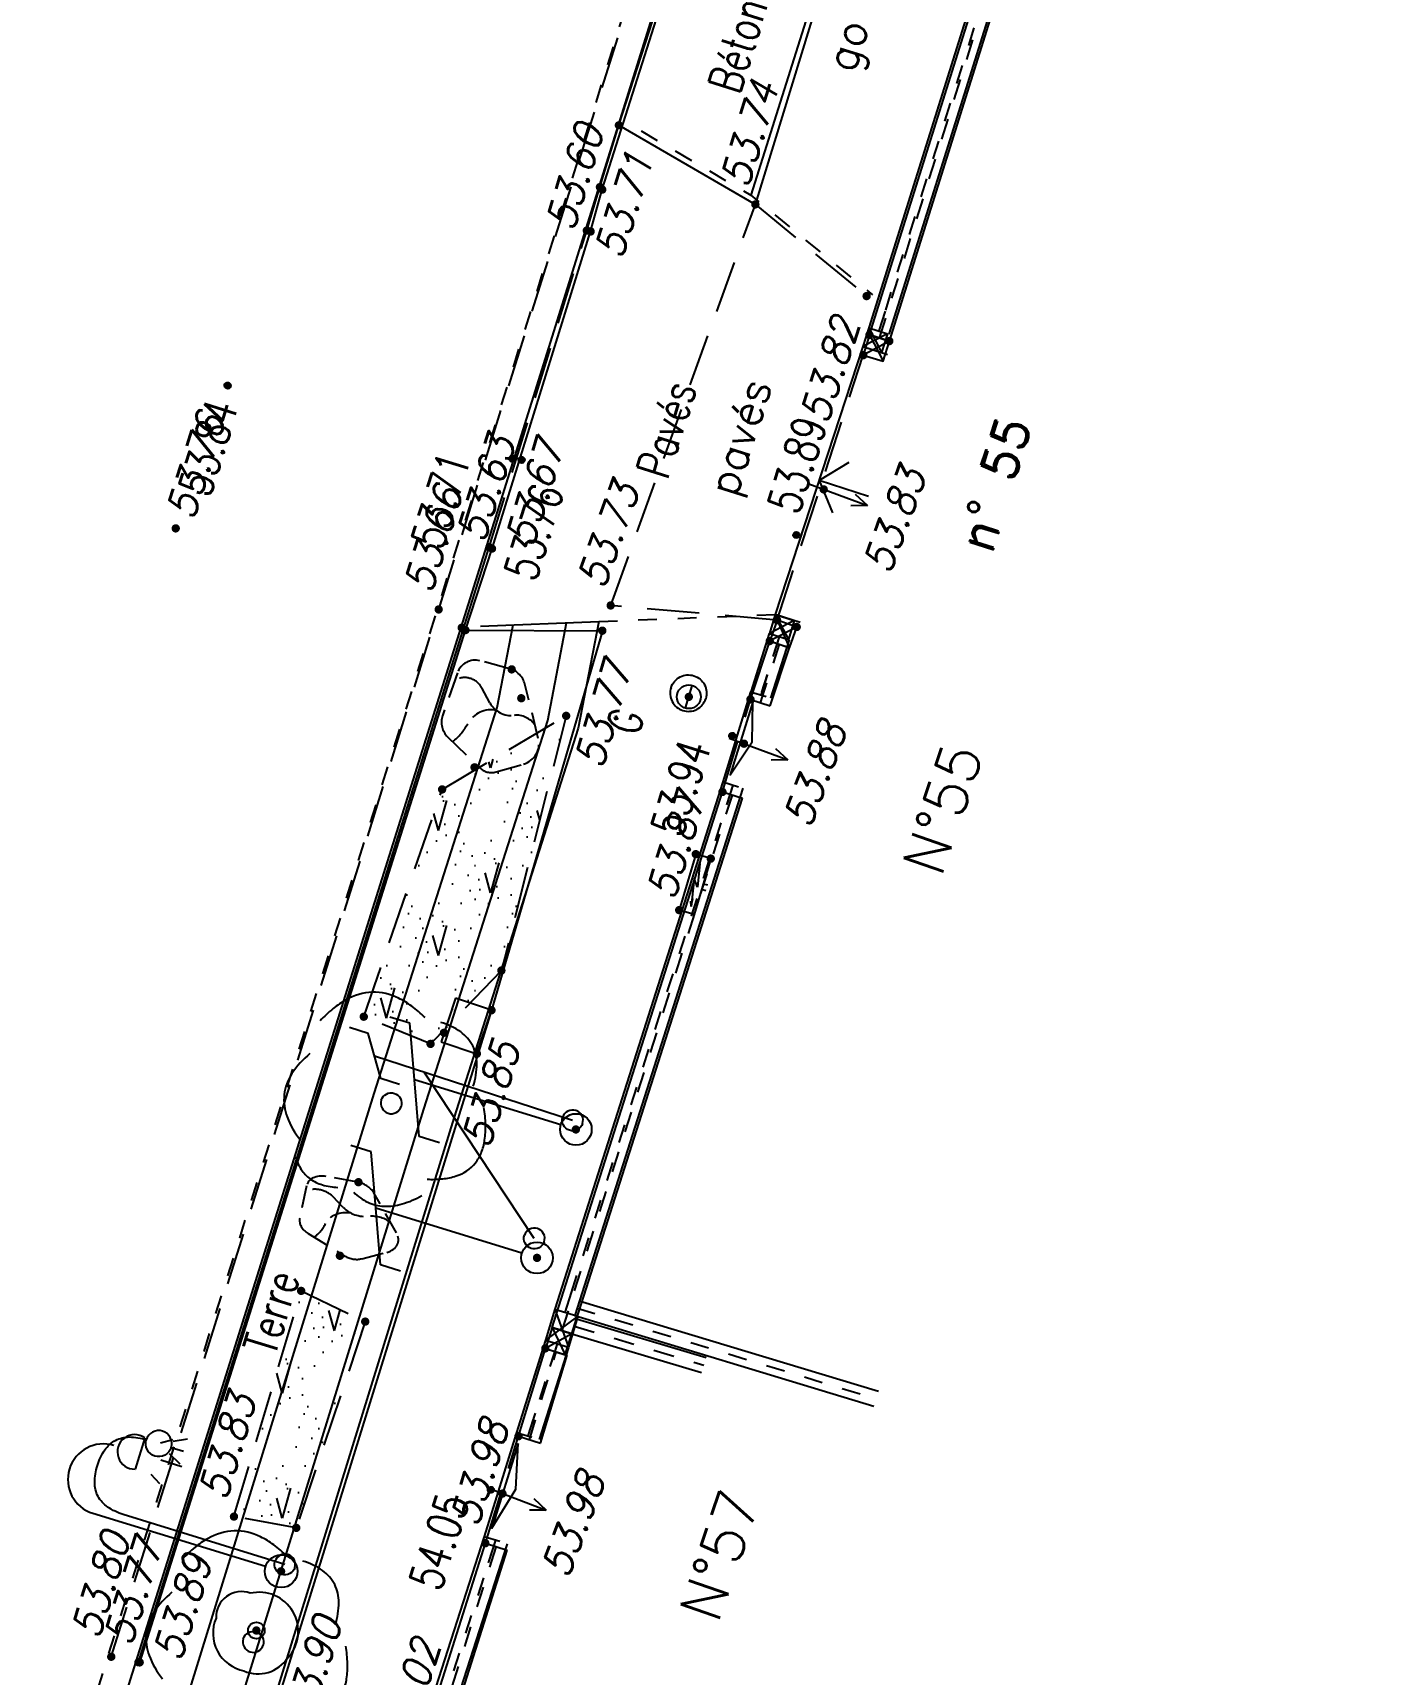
# Model space of a CAD drawing. Extents: x 661843 to 662062, y 6866352 to 6866909.
# Drawn here: x 661995.61 to 662008.56, y 6866789.71 to 6866805.46 of the extents above; entities that cross this region are included whole.
import ezdxf
from ezdxf.enums import TextEntityAlignment as Align

# ---------------------------------------------------------------- set-up
doc = ezdxf.new("R2010")
doc.units = 0
for name, pattern in [('CACHE', [0.375, 0.25, -0.125]), ('CONTINU', [0]), ('DISCONTINU', [0.75, 0.5, -0.25]), ('GRILLE', [0.4, 0.2, -0.2]), ('JSI_TCO', [1, 0.5, 0.5]), ('JSI_TIC', [0.2, 0.08, 0.01, -0.1, 0.01])]:
    doc.linetypes.add(name, pattern=pattern)
doc.layers.get('0').update_dxf_attribs({"linetype": 'CONTINUOUS'})
for name, color, linetype in [('ALTI', 140, 'CONTINUOUS'), ('BORDURE', 7, 'CONTINU'), ('GEO_ALTI-PIC', 7, 'CONTINUOUS'), ('GEO_ALTI-PIC_SANSZ', 30, 'CONTINUOUS'), ('GEO_ALTI-PIC_SEUILS', 1, 'CONTINUOUS'), ('GEO_ALTICOT', 7, 'CONTINUOUS'), ('GEO_ARBRES', 3, 'CONTINUOUS'), ('GEO_BATI_NUMERO', 7, 'CONTINUOUS'), ('GEO_BATI_S', 44, 'CONTINUOUS'), ('GEO_BORDURE', 7, 'CONTINUOUS'), ('GEO_CHANGE_REVET', 252, 'DISCONTINU'), ('GEO_CHANGE_REVET_TEXTE', 252, 'CONTINUOUS'), ('GEO_DIVERS', 7, 'CONTINUOUS'), ('GEO_ECL_S', 30, 'CONTINUOUS'), ('GEO_EDF_S', 1, 'CONTINUOUS'), ('GEO_ENTREE', 7, 'DISCONTINU'), ('GEO_GDF_S', 30, 'CONTINUOUS'), ('GEO_HAIE_BORD', 3, 'DISCONTINU'), ('GEO_HAIE_S', 3, 'CONTINUOUS'), ('GEO_MUR', 1, 'CONTINUOUS'), ('GEO_MUR_S', 7, 'CONTINUOUS'), ('GEO_ROCHER', 252, 'CACHE'), ('GEO_TEL_S', 6, 'CONTINUOUS'), ('GEO_TROTTOIR_BAS', 7, 'CONTINUOUS'), ('GEO_TROTTOIR_BATEAU', 7, 'DISCONTINU'), ('GEO_TROTTOIR_HAUT', 252, 'CONTINUOUS'), ('LIMITE', 7, 'CONTINUOUS'), ('OBJEP', 220, 'CONTINUOUS'), ('OBJGAZ', 30, 'CONTINUOUS'), ('OBJTELECOM', 3, 'CONTINUOUS'), ('TEXTE', 7, 'CONTINUOUS'), ('VEGETATION', 3, 'CONTINUOUS'), ('VOIRIE', 7, 'CONTINUOUS')]:
    doc.layers.add(name, color=color, linetype=linetype)
doc.styles.add('5-2', font='romand.shx', dxfattribs={"height": 0.35})
doc.styles.add('ROMANS', font='romans.shx', dxfattribs={"width": 0.95, "oblique": 13.5, "height": 5})
doc.styles.get("Standard").update_dxf_attribs({"font": 'romans.shx'})
doc.linetypes.add('JSI_HAIED', pattern='A,0.48,0.06,-0.1,[138,jsi_form.shx,S=0.05,R=0,X=-0.1,Y=0],0.06', length=0.7)
doc.linetypes.add('JSI_HAIEG', pattern='A,0.48,0.06,-0.1,[137,jsi_form.shx,S=0.05,R=0,X=-0.1,Y=0],0.06', length=0.7)
doc.linetypes.add('JSI_MUD', pattern='A,0.0001,[130,jsi_form.shx,S=0.5,R=0,X=0.875,Y=0],-0.75', length=0.7501)
doc.linetypes.add('JSI_MUG', pattern='A,0.0001,[130,jsi_form.shx,S=0.5,R=0,X=-0.125,Y=0],-0.75', length=0.7501)
pattern_1 = [(74.475889, (0, 0), (-0.5000000001, 1.80000000067), [0.3, -1.56815417]), (74.475889, (0.5, 0.6), (-0.5000000001, 1.80000000067), [0.3, -1.56815417]), (74.475889, (1, 1.2), (-0.5000000001, 1.80000000067), [0.3, -1.56815417]), (105.524111, (0, 0), (-1.00000000041, 5e-11), [0.2, -1.66815417]), (105.524111, (0.5, 0.6), (-1.00000000041, 5e-11), [0.2, -1.66815417]), (105.524111, (1, 1.2), (-1.00000000041, 5e-11), [0.2, -1.66815417]), (0, (0.0604, 0.0645), (0.5, 0.6), [0, -1]), (0, (0.19574, 0.1429), (0.5, 0.6), [0, -1]), (0, (0.1562, 0.2507), (0.5, 0.6), [0, -1]), (0, (0.3103, 0.2654), (0.5, 0.6), [0, -1]), (0, (0.21864, 0.5055), (0.5, 0.6), [0, -1]), (0, (0.0491, 0.28726), (0.5, 0.6), [0, -1]), (0, (0.0375, 0.3291), (0.5, 0.6), [0, -1]), (0, (0.0042, 0.5055), (0.5, 0.6), [0, -1]), (0, (-0.1041, 0.0351), (0.5, 0.6), [0, -1]), (0, (-0.1145, 0.1331), (0.5, 0.6), [0, -1]), (0, (-0.1957, 0.0253), (0.5, 0.6), [0, -1]), (0, (-0.21654, 0.1723), (0.5, 0.6), [0, -1]), (0, (-0.1499, 0.2654), (0.5, 0.6), [0, -1]), (0, (-0.177, 0.3585), (0.5, 0.6), [0, -1]), (0, (-0.2561, 0.4761), (0.5, 0.6), [0, -1]), (0, (-0.0541, 0.3878), (0.5, 0.6), [0, -1]), (0, (-0.3373, 0.2752), (0.5, 0.6), [0, -1]), (0, (-0.36646, 0.089), (0.5, 0.6), [0, -1]), (0, (-0.1498, -0.05796), (0.5, 0.6), [0, -1]), (0, (-0.0208, -0.09716), (0.5, 0.6), [0, -1]), (0, (-0.10826, -0.20494), (0.5, 0.6), [0, -1]), (0, (0.2103, -0.19514), (0.5, 0.6), [0, -1]), (0, (0.0729, -0.04326), (0.5, 0.6), [0, -1]), (0, (0.19574, -0.01386), (0.5, 0.6), [0, -1])]

# ---------------------------------------------------------------- blocks, each defined once
blk = doc.blocks.new('PTTOPO')
at = {"color": 0, "const_width": 0.04}
blk.add_lwpolyline([(0, 0.02, 1), (0, -0.02, 1)], format="xyb", close=True, dxfattribs=at)
at = {"color": 0}
blk.add_point((0, 0), dxfattribs=at)
at = {"layer": 'GEO_ALTICOT', "style": 'ROMANS', "oblique": 13.5, "width": 0.95}
blk.add_attdef('ALT', text='', height=0.28, dxfattribs=at).set_placement((0.1, -0.1), align=Align.TOP_LEFT)
blk = doc.blocks.new('P361')
for p, q in [((0, 0.999), (0.999, 0)), ((0, 0), (0.999, 0.999))]:
    blk.add_line(p, q)
at = {"flags": 128}
blk.add_lwpolyline([(0.999, 0), (0.999, 0.999), (0, 0.999), (0, 0)], close=True, dxfattribs=at)
blk = doc.blocks.new('P014', base_point=(17.75, 43.5))
for p, q in [((17.709, 43.699), (17.75, 43.799)), ((17.75, 43.399), (17.75, 43.799)), ((17.75, 43.799), (17.789, 43.699))]:
    blk.add_line(p, q)
blk = doc.blocks.new('P800')
blk.add_line((-0.148, 0), (0.148, 0))
blk.add_circle((0.002, 0), 0.152)
blk = doc.blocks.new('P210')
at = {"layer": 'GEO_ROCHER', "linetype": 'CACHE'}
for p, q in [((0.525, 0.474), (0.088, 0.169)), ((0.968, 0.21), (0.804, 0.429)), ((0.818, -0.346), (0.987, 0.048)), ((0.001, -0.021), (0.031, -0.315)), ((0.371, -0.082), (0.266, -0.205)), ((0.215, -0.475), (0.649, -0.462))]:
    blk.add_line(p, q, dxfattribs=at)
for centre, radius, start, end in [((0.642, 0.308), 0.203, 36.7123, 124.9313), ((0.594, 0.275), 0.215, 144.1733, 206.9533), ((0.206, 0), 0.206, 124.9313, 185.91), ((0.193, 0.071), 0.235, 319.4796, 26.9533), ((0.837, 0.112), 0.163, 336.8774, 36.7123), ((0.667, 0.041), 0.252, 188.1633, 262.2943), ((0.41, -0.328), 0.189, 139.4796, 230.284), ((0.559, -0.761), 0.557, 59.0334, 82.2943), ((0.209, -0.296), 0.179, 185.91, 271.7277), ((0.643, -0.271), 0.191, 271.7277, 336.8774)]:
    blk.add_arc(centre, radius, start, end, dxfattribs=at)
blk = doc.blocks.new('P337')
for p, q in [((0, 1), (1, 1)), ((0, 1), (0, 0)), ((1, 1), (1, 0)), ((0.133, 0.423), (0.532, 0.713)), ((0.532, 0.713), (0.41, 0.338)), ((0.41, 0.338), (0.885, 0.683)), ((0.885, 0.683), (0.743, 0.637)), ((0.885, 0.683), (0.797, 0.562)), ((0, 0), (1, 0))]:
    blk.add_line(p, q)
at = {"flags": 128}
for points in [[(0.45, 1), (0.45, 1.28)], [(0.55, 1), (0.55, 1.28)]]:
    blk.add_lwpolyline(points, dxfattribs=at)
blk = doc.blocks.new('P350', base_point=(55.25, 52.5))
for p, q in [((56.249, 53.499), (55.25, 53.499)), ((55.25, 53.499), (55.25, 52.5)), ((56.249, 52.5), (56.249, 53.499)), ((55.25, 52.5), (56.249, 52.5))]:
    blk.add_line(p, q)
blk = doc.blocks.new('P440', base_point=(67.75, 42))
for p, q in [((68.424, 44.429), (68.424, 44.699)), ((67.074, 43.889), (68.424, 44.429)), ((67.75, 42.202), (67.75, 44.159)), ((67.074, 43.619), (67.074, 43.889))]:
    blk.add_line(p, q)
blk.add_circle((67.75, 42), 0.202)
blk = doc.blocks.new('P501', base_point=(67.75, 30))
for p, q in [((67.75, 30.209), (67.75, 32.519)), ((68.869, 32.169), (68.449, 32.169)), ((68.449, 31.959), (68.365, 31.819)), ((68.869, 31.959), (68.953, 31.819)), ((68.659, 31.889), (68.659, 31.609))]:
    blk.add_line(p, q)
blk.add_circle((67.75, 30), 0.209)
for centre, radius, start, end in [((68.205, 32.52), 0.454, 0.01, 180), ((68.66, 32.24), 0.221, 341.57, 198.44)]:
    blk.add_arc(centre, radius, start, end)
blk = doc.blocks.new('P401')
blk.add_circle((0, 0), 0.1062)
for centre, radius, start, end in [((-0.054, 0.054), 0.4878, 83.66, 186.35), ((0.108, 0.2322), 0.3258, 357.14, 109.34), ((0, -0.0378), 0.5004, 244.27, 30.44), ((-0.0972, -0.054), 0.4464, 173.05, 254.63)]:
    blk.add_arc(centre, radius, start, end)
blk = doc.blocks.new('$B_200')
at = {"color": 0, "linetype": 'BYBLOCK', "flags": 128}
for points in [[(0, -0.5, -0.414214), (-0.5, 0, -0.414214), (0, 0.5)], [(0, -0.5, 0.414214), (0.5, 0, 0.414214), (0, 0.5)]]:
    blk.add_lwpolyline(points, format="xyb", dxfattribs=at)
blk = doc.blocks.new('$B_220')
at = {"color": 0, "linetype": 'BYBLOCK', "flags": 128}
for points in [[(0.2972, 0.2716, 0.039633), (0.2729, 0.3437, 0.053426), (0.2409, 0.4008, 0.147584), (0.1538, 0.4704, 0.071882), (0.0987, 0.4828, 0.058066), (0.0359, 0.4803, 0.043501), (-0.0346, 0.4629, 0.032041), (-0.1128, 0.4306)], [(-0.195, 0.3513, 0.077685), (-0.3026, 0.3364, 0.115926), (-0.3794, 0.2917, 0.119307), (-0.4255, 0.2171, 0.082378), (-0.4409, 0.1128)], [(0.4613, -0.0462, 0.087593), (0.487, 0.0333, 0.096392), (0.4819, 0.1128, 0.080457), (0.446, 0.1922, 0.056881), (0.3794, 0.2716)], [(-0.4409, 0.0334, 0.03619), (-0.4742, -0.0436, 0.046233), (-0.4922, -0.1156, 0.121403), (-0.4819, -0.2447, 0.119181), (-0.4102, -0.354, 0.044648), (-0.3512, -0.4012, 0.034835), (-0.2769, -0.4434)], [(0.3794, -0.3641, 0.076898), (0.4306, -0.3193, 0.090424), (0.4613, -0.2646, 0.083207), (0.4715, -0.2001, 0.062964), (0.4613, -0.1256)], [(-0.1128, -0.4434, 0.078382), (0.005, -0.498, 0.113914), (0.1127, -0.503, 0.115194), (0.21, -0.4583, 0.080222), (0.2972, -0.3641)]]:
    blk.add_lwpolyline(points, format="xyb", dxfattribs=at)
blk = doc.blocks.new('$B_093')
at = {"color": 0, "linetype": 'BYBLOCK', "flags": 128}
for points in [[(0.8438, 0.8438), (0.8438, 0.9375), (1.1563, 1.0625), (1.1563, 1.1563)], [(1, 0), (1, 1)], [(0, 0), (1, 0.75)]]:
    blk.add_lwpolyline(points, dxfattribs=at)
blk = doc.blocks.new('$B_130')
at = {"color": 0, "linetype": 'BYBLOCK', "flags": 128}
for points in [[(0, 0), (0, 0.8125, -0.08), (0.0117, 0.8945, -0.117647), (0.0469, 0.9531, -0.117647), (0.1055, 0.9883, -0.08), (0.1875, 1, -0.08), (0.2695, 0.9883, -0.117647), (0.3281, 0.9531, -0.117647), (0.3633, 0.8945, -0.08), (0.375, 0.8125)], [(0.375, 0.6875, -0.414214), (0.3125, 0.75, -0.414214), (0.375, 0.8125)], [(0.375, 0.6875, 0.414214), (0.4375, 0.75, 0.414214), (0.375, 0.8125)]]:
    blk.add_lwpolyline(points, format="xyb", dxfattribs=at)
for points in [[(0.3438, 0.6875), (0.3125, 0.625)], [(0.375, 0.6875), (0.375, 0.625)], [(0.4063, 0.6875), (0.4375, 0.625)]]:
    blk.add_lwpolyline(points, dxfattribs=at)
blk = doc.blocks.new('$B_030')
at = {"color": 0, "linetype": 'BYBLOCK', "flags": 128}
for points in [[(0, 0), (0, 1)], [(0, 1), (1, 1)], [(0, 1), (1, 0)], [(0, 0), (1, 1)], [(1, 0), (1, 1)], [(0, 0), (1, 0)]]:
    blk.add_lwpolyline(points, dxfattribs=at)
blk = doc.blocks.new('$B_027')
at = {"color": 0, "linetype": 'BYBLOCK', "flags": 128}
for points in [[(-0.5, -0.5), (0.5, -0.5), (0.5, -0.188)], [(-0.5, -0.5), (-0.5, -0.188)]]:
    blk.add_lwpolyline(points, dxfattribs=at)
blk.add_lwpolyline([(-0.406, -0.406), (0.406, -0.406), (0, -0.188)], close=True, dxfattribs=at)
blk = doc.blocks.new('$B_028')
at = {"color": 0, "linetype": 'BYBLOCK', "flags": 128}
for points in [[(0, 0.5), (0, -0.5), (0.0938, -0.0625)], [(-0.5, -0.5), (-0.5, 0)], [(0.5, 0), (0.5, -0.5)], [(-0.0937, -0.0625), (0, -0.5)], [(-0.5, -0.5), (0.5, -0.5)]]:
    blk.add_lwpolyline(points, dxfattribs=at)
blk = doc.blocks.new('$B_210')
at = {"linetype": 'CONTINUOUS'}
blk.add_hatch(color=0, dxfattribs=at).paths.add_polyline_path([(0, -0.5, -1), (0, 0.5, -1)])
at = {"color": 0, "linetype": 'BYBLOCK', "flags": 128}
blk.add_lwpolyline([(0, -0.5, -1), (0, 0.5, -1)], format="xyb", close=True, dxfattribs=at)

msp = doc.modelspace()

# ---------------------------------------------------------------- hatches: boundary and pattern name
at = {"layer": 'GEO_HAIE_S'}
h = msp.add_hatch(dxfattribs=at)
h.set_pattern_fill('BROUSS', color=256, scale=0.2, style=0)
h.set_pattern_definition(pattern_1)
h.paths.add_polyline_path([(661998.783, 6866796.016), (661999.535, 6866798.197), (662000.726, 6866798.903), (662000.104, 6866796.459), (661999.424, 6866795.755)])
h = msp.add_hatch(dxfattribs=at)
h.set_pattern_fill('BROUSS', color=256, scale=0.2, style=0)
h.set_pattern_definition(pattern_1)
h.paths.add_polyline_path([(661998.135, 6866791.111), (661997.537, 6866791.219), (661998.182, 6866793.385), (661998.797, 6866793.09)])

# ---------------------------------------------------------------- linework, layer by layer
at = {"layer": 'BORDURE', "linetype": 'JSI_TCO', "ltscale": 2, "elevation": 57.333, "flags": 128}
for points in [[(662016.739, 6866853.806), (662002.545, 6866808.796), (662000.067, 6866800.869)], [(662002.852, 6866808.68), (662004.02, 6866808.73), (662002.5, 6866803.898)], [(662001.038, 6866799.809), (662000.84, 6866798.785), (661999.648, 6866795.041), (661996.086, 6866783.529)], [(661999.902, 6866799.765), (662001.038, 6866799.809)]]:
    msp.add_lwpolyline(points, dxfattribs=at)
msp.add_lwpolyline([(662000.067, 6866800.869), (661993.737, 6866780.752, 0.023291), (661993.629, 6866780.337, 0.01782), (661993.544, 6866779.854, 0.013945), (661993.483, 6866779.302, 0.011146), (661993.446, 6866778.683, 0.064278), (661993.539, 6866777.608, 0.044259), (661993.76, 6866776.908, 0.041593), (661994.108, 6866776.237, 0.039677), (661994.529, 6866775.67, 0.038173), (661995.042, 6866775.167, 0.032095), (661995.589, 6866774.764, 0.028932), (661996.212, 6866774.413, 0.005), (661996.877, 6866774.093, 0.006131), (661997.484, 6866773.818, 0.007683), (661998.033, 6866773.587, 0.009886), (661998.524, 6866773.4), (662007.73, 6866770.118)], format="xyb", dxfattribs=at)
at = {"layer": 'GEO_BORDURE'}
for points in [[(662001.232, 6866804.57, 53.578), (662002.542, 6866803.811, 53.736), (662004.036, 6866808.681, 53.679), (662002.831, 6866808.628, 53.694)], [(661999.759, 6866799.726, 53.769), (662001.073, 6866799.72, 53.774), (662000.009, 6866796.078, 53.847), (661997.883, 6866789.223, 53.898)]]:
    msp.add_polyline3d(points, dxfattribs=at)
at = {"layer": 'GEO_CHANGE_REVET'}
for points in [[(661996.359, 6866789.874, 53.796), (661999.502, 6866799.924, 53.656), (662002.499, 6866809.485, 53.561), (662005.869, 6866819.978, 53.456), (662009.148, 6866830.532, 53.355), (662011.844, 6866839.062, 53.263), (662015.067, 6866849.273, 53.118), (662018.279, 6866859.463, 53.019), (662021.901, 6866870.944, 52.88), (662024.781, 6866880.055, 52.777), (662028.256, 6866891.105, 52.653)], [(662002.75, 6866799.821, 53.795), (662001.153, 6866799.962, 53.726), (662002.542, 6866803.811, 53.736), (662003.61, 6866802.931, 53.765)]]:
    msp.add_polyline3d(points, dxfattribs=at)
at = {"layer": 'GEO_ENTREE'}
for points in [[(662002.75, 6866799.821, 53.795), (662003.578, 6866802.364, 53.818)], [(662002.226, 6866798.173, 53.874), (662002.495, 6866799.061, 53.855)], [(661999.95, 6866790.964, 53.98), (662000.268, 6866791.99, 53.966)]]:
    msp.add_polyline3d(points, dxfattribs=at)
at = {"layer": 'GEO_HAIE_BORD'}
for points in [[(661998.783, 6866796.016, 53.79), (661999.535, 6866798.197, 53.73), (662000.726, 6866798.903, 53.698), (662000.104, 6866796.459, 53.733), (661999.424, 6866795.755, 53.747), (661998.783, 6866796.016, 53.79)], [(661998.135, 6866791.111, 53.824), (661997.537, 6866791.219, 53.832), (661998.182, 6866793.385, 53.806), (661998.797, 6866793.09, 53.801), (661998.135, 6866791.111, 53.824)]]:
    msp.add_polyline3d(points, dxfattribs=at)
at = {"layer": 'GEO_MUR'}
for p, q in [((662003.637, 6866802.558, 53.807), (662003.828, 6866802.498, 53.807)), ((662002.68, 6866799.621, 53.855), (662002.87, 6866799.559, 53.855)), ((662002.495, 6866799.061, 53.855), (662002.685, 6866798.998, 53.855)), ((662002.226, 6866798.173, 53.917), (662002.417, 6866798.112, 53.917)), ((662000.59, 6866793.034, 53.917), (662000.781, 6866792.974, 53.917)), ((662000.781, 6866792.974, 53.917), (662000.824, 6866793.117, 53.917)), ((662000.526, 6866792.833, 53.966), (662000.736, 6866792.768, 53.966)), ((662000.268, 6866791.99, 53.966), (662000.478, 6866791.925, 53.966)), ((661999.95, 6866790.964, 54.018), (662000.16, 6866790.898, 54.018))]:
    msp.add_line(p, q, dxfattribs=at)
at = {"layer": 'GEO_MUR', "flags": 128}
for points, elevation in [([(662003.828, 6866802.498), (662005.647, 6866808.302)], 53.807), ([(662002.685, 6866798.998), (662002.87, 6866799.559)], 53.855), ([(662000.59, 6866793.034), (662002.226, 6866798.173)], 53.917), ([(662000.781, 6866792.974), (662002.417, 6866798.112)], 53.917), ([(662000.824, 6866793.117), (662002.069, 6866792.745)], 53.917), ([(662000.781, 6866792.974), (662002.026, 6866792.601)], 53.917), ([(662000.478, 6866791.925), (662000.736, 6866792.768)], 53.966), ([(661999.495, 6866788.794), (662000.16, 6866790.898)], 54.018)]:
    msp.add_lwpolyline(points, dxfattribs=dict(at, elevation=elevation))
at = {"layer": 'GEO_MUR'}
for points in [[(662003.637, 6866802.558, 53.807), (662005.451, 6866808.34, 53.742)], [(662002.495, 6866799.061, 53.855), (662002.68, 6866799.621, 53.832)], [(662000.268, 6866791.99, 53.966), (662000.526, 6866792.833, 53.917)], [(661999.286, 6866788.86, 54.018), (661999.95, 6866790.964, 53.98)]]:
    msp.add_polyline3d(points, dxfattribs=at)
at = {"layer": 'GEO_MUR_S', "linetype": 'GRILLE', "flags": 128}
for points, elevation in [([(662003.733, 6866802.528), (662005.546, 6866808.31)], 53.807), ([(662002.59, 6866799.029), (662002.775, 6866799.59)], 53.855), ([(662000.686, 6866793.004), (662002.321, 6866798.143)], 53.917), ([(662000.802, 6866793.046), (662002.048, 6866792.673)], 53.917), ([(662000.373, 6866791.957), (662000.631, 6866792.801)], 53.966), ([(661999.39, 6866788.827), (662000.055, 6866790.931)], 54.018)]:
    msp.add_lwpolyline(points, dxfattribs=dict(at, elevation=elevation))
at = {"layer": 'GEO_TROTTOIR_BAS'}
for points in [[(662000.924, 6866803.56, 53.601), (662001.05, 6866803.977, 53.593), (662001.232, 6866804.57, 53.578), (662002.168, 6866807.468, 53.534), (662002.542, 6866808.719, 53.514)], [(661996.62, 6866789.821, 53.769), (661999.988, 6866800.521, 53.628)]]:
    msp.add_polyline3d(points, dxfattribs=at)
at = {"layer": 'GEO_TROTTOIR_BATEAU'}
msp.add_polyline3d([(661999.988, 6866800.521, 53.628), (662000.924, 6866803.56, 53.601)], dxfattribs=at)
at = {"layer": 'GEO_TROTTOIR_HAUT'}
msp.add_polyline3d([(661996.632, 6866789.82, 53.893), (661999.759, 6866799.726, 53.769), (662000.014, 6866800.508, 53.673), (662000.961, 6866803.551, 53.641), (662001.072, 6866803.953, 53.714), (662003.558, 6866811.766, 53.566), (662003.679, 6866812.201, 53.648), (662006.11, 6866819.915, 53.572), (662006.424, 6866820.858, 53.564), (662006.74, 6866821.666, 53.48), (662008.494, 6866827.378, 53.416), (662009.456, 6866830.437, 53.456), (662012.148, 6866838.998, 53.361), (662015.35, 6866849.201, 53.232), (662015.547, 6866849.88, 53.164), (662016.75, 6866853.685, 53.188)], dxfattribs=at)
at = {"layer": 'LIMITE', "linetype": 'JSI_MUD', "ltscale": 0.2}
for p, q in [((662003.787, 6866802.787, 111.209), (662003.727, 6866802.597, 111.211)), ((662002.654, 6866799.294, 111.262), (662002.593, 6866799.103, 111.272)), ((662000.774, 6866793.369, 111.363), (662000.713, 6866793.178, 111.365))]:
    msp.add_line(p, q, dxfattribs=at)
at = {"layer": 'LIMITE', "linetype": 'JSI_MUG', "ltscale": 0.2}
for p, q in [((662002.772, 6866799.662, 111.242), (662002.711, 6866799.472, 111.252)), ((662002.325, 6866798.238, 111.297), (662002.264, 6866798.048, 111.299))]:
    msp.add_line(p, q, dxfattribs=at)
at = {"layer": 'LIMITE', "linetype": 'JSI_MUG', "ltscale": 0.23}
msp.add_line((662000.638, 6866792.877, 111.362), (662000.569, 6866792.658, 111.372), dxfattribs=at)
at = {"layer": 'LIMITE', "linetype": 'JSI_MUD', "ltscale": 0.23}
msp.add_line((662000.427, 6866792.212, 111.394), (662000.358, 6866791.993, 111.404), dxfattribs=at)
at = {"layer": 'LIMITE', "linetype": 'JSI_TCO', "ltscale": 2, "elevation": 57.333, "flags": 128}
for points in [[(662005.456, 6866808.437), (662003.632, 6866802.627)], [(662005.647, 6866808.377), (662003.823, 6866802.567)], [(662002.676, 6866799.693), (662002.497, 6866799.134)], [(662002.867, 6866799.632), (662002.688, 6866799.073)], [(662002.23, 6866798.269), (662000.618, 6866793.209)], [(662002.421, 6866798.208), (662000.809, 6866793.148)], [(662000.528, 6866792.911), (662000.248, 6866792.027)], [(662000.748, 6866792.842), (662000.467, 6866791.958)], [(661999.939, 6866791.029), (661995.923, 6866778.544), (661997.025, 6866775.748), (662002.497, 6866773.892)], [(662000.158, 6866790.959), (661996.167, 6866778.552), (661997.2, 6866775.932), (662002.571, 6866774.109)]]:
    msp.add_lwpolyline(points, dxfattribs=at)
at = {"layer": 'LIMITE', "linetype": 'JSI_TIC', "ltscale": 2, "elevation": 57.333, "flags": 128}
for points in [[(662005.551, 6866808.407), (662003.727, 6866802.597)], [(662002.772, 6866799.662), (662002.593, 6866799.103)], [(662002.325, 6866798.238), (662000.713, 6866793.178)], [(662000.83, 6866793.22), (662003.702, 6866792.35)], [(662000.638, 6866792.877), (662000.358, 6866791.993)], [(662000.048, 6866790.994), (661996.045, 6866778.548), (661997.113, 6866775.84), (662002.534, 6866774)]]:
    msp.add_lwpolyline(points, dxfattribs=at)
at = {"layer": 'LIMITE', "elevation": 57.333, "flags": 128}
for points in [[(662000.852, 6866793.291), (662003.723, 6866792.422)], [(662000.809, 6866793.148), (662003.68, 6866792.278)]]:
    msp.add_lwpolyline(points, dxfattribs=at)
at = {"layer": 'LIMITE', "linetype": 'JSI_MUG', "ltscale": 0.23, "elevation": 57.333, "flags": 128}
msp.add_lwpolyline([(662000.048, 6866790.994), (661999.978, 6866790.775)], dxfattribs=at)
at = {"layer": 'VEGETATION', "linetype": 'JSI_HAIED', "ltscale": 2, "elevation": 57.333, "flags": 128}
msp.add_lwpolyline([(661995.799, 6866783.618), (661999.361, 6866795.13), (662000.549, 6866798.859), (662000.73, 6866799.797)], dxfattribs=at)
at = {"layer": 'VEGETATION', "linetype": 'JSI_HAIEG', "ltscale": 2, "elevation": 57.333, "flags": 128}
msp.add_lwpolyline([(661995.322, 6866783.766), (661998.884, 6866795.28), (662000.064, 6866798.983), (662000.217, 6866799.777)], dxfattribs=at)
at = {"layer": 'VOIRIE', "linetype": 'JSI_TIC', "ltscale": 2, "elevation": 57.333, "flags": 128}
for points in [[(662016.481, 6866853.888), (662002.287, 6866808.876), (661999.81, 6866800.95)], [(662001.445, 6866804.516), (662002.5, 6866803.898), (662003.665, 6866802.943)], [(662001.038, 6866799.809), (662002.733, 6866799.875)]]:
    msp.add_lwpolyline(points, dxfattribs=at)
msp.add_lwpolyline([(661999.81, 6866800.95), (661993.479, 6866780.833, 0.023042), (661993.366, 6866780.401, 0.017815), (661993.278, 6866779.9, 0.014054), (661993.215, 6866779.331, 0.011305), (661993.176, 6866778.694, 0.064181), (661993.276, 6866777.55, 0.044201), (661993.51, 6866776.806, 0.041689), (661993.88, 6866776.093, 0.039677), (661994.325, 6866775.493, 0.038254), (661994.868, 6866774.961, 0.032008), (661995.441, 6866774.538, 0.028984), (661996.092, 6866774.171, 0.005022), (661996.765, 6866773.847, 0.006144), (661997.379, 6866773.569, 0.007677), (661997.935, 6866773.335, 0.009845), (661998.433, 6866773.146), (662007.639, 6866769.864)], format="xyb", dxfattribs=at)

# ---------------------------------------------------------------- block references
at = {"layer": 'ALTI', "linetype": 'CONTINUOUS'}
for p, xscale, yscale, rotation in [((661997.476, 6866802.072, 57.333), 0.0600000000532007, 0.0600000000532007, 252.6432789458837), ((662000.211, 6866801.369, 57.333), 0.0600000001197521, 0.0600000001197521, 252.6433383663966), ((662000.298, 6866801.359, 57.333), 0.0600000001197521, 0.0600000001197521, 252.6433383663966), ((662002.935, 6866800.639, 57.333), 0.0600000000502125, 0.0600000000502125, 2.229048423939355), ((662002.32, 6866798.711, 57.333), 0.0599999997789738, 0.0599999997789738, 252.3304108564676), ((662000.003, 6866791.476, 57.333), 0.0600000000251936, 0.0600000000251936, 252.1693965281984)]:
    msp.add_blockref('$B_210', p, dxfattribs=dict(at, xscale=xscale, yscale=yscale, rotation=rotation))
at = {"layer": 'GEO_ALTI-PIC'}
ref = msp.add_blockref('PTTOPO', (662002.542, 6866803.811, 53.736), dxfattribs=at)
ref.add_attrib('ALT', '53.74', dxfattribs={"layer": 'GEO_ALTICOT', "height": 0.28, "rotation": 72.9483, "style": 'ROMANS', "oblique": 13.5, "width": 0.95}).set_placement((662002.202, 6866804.039, 53.736), align=Align.TOP_LEFT)
ref = msp.add_blockref('PTTOPO', (662000.924, 6866803.56, 53.601), dxfattribs=at)
ref.add_attrib('ALT', '53.60', dxfattribs={"layer": 'GEO_ALTICOT', "height": 0.28, "rotation": 73.1229, "style": 'ROMANS', "oblique": 13.5, "width": 0.95}).set_placement((662000.526, 6866803.624, 53.601), align=Align.TOP_LEFT)
for p in [(662001.232, 6866804.57, 53.578), (662001.05, 6866803.977, 53.593), (662000.961, 6866803.551, 53.641), (662003.61, 6866802.931, 53.765), (662003.637, 6866802.558, 53.807), (662003.828, 6866802.499, 53.807), (661999.723, 6866799.748, 53.645), (662002.75, 6866799.821, 53.795), (662002.939, 6866799.756, 53.795), (661999.759, 6866799.726, 53.769), (662002.68, 6866799.621, 53.832), (662000.203, 6866799.349, 53.749), (662000.295, 6866799.072, 53.778), (662001.903, 6866799.085, 53.808), (662002.495, 6866799.061, 53.855), (662000.726, 6866798.903, 53.698), (661999.846, 6866798.409, 53.737), (661999.535, 6866798.197, 53.73), (662001.811, 6866797.039, 53.911), (662000.104, 6866796.459, 53.733), (661998.783, 6866796.016, 53.79), (661999.553, 6866795.862, 53.824), (661999.424, 6866795.755, 53.747), (661999.869, 6866795.661, 53.836), (662000.819, 6866794.934, 53.933), (661998.732, 6866794.428, 53.757), (661998.554, 6866793.722, 53.807), (662000.446, 6866793.702, 53.903), (661998.182, 6866793.385, 53.806), (661998.797, 6866793.09, 53.801), (662000.526, 6866792.833, 53.917), (662000.268, 6866791.99, 53.966), (661998.135, 6866791.111, 53.824), (661997.989, 6866790.694, 53.86), (661997.752, 6866790.126, 53.814)]:
    msp.add_blockref('PTTOPO', p, dxfattribs=at)
ref = msp.add_blockref('PTTOPO', (662001.072, 6866803.953, 53.714), dxfattribs=at)
ref.add_attrib('ALT', '53.71', dxfattribs={"layer": 'GEO_ALTICOT', "height": 0.28, "rotation": 72.354, "style": 'ROMANS', "oblique": 13.5, "width": 0.95}).set_placement((662000.992, 6866803.359, 53.714), align=Align.TOP_LEFT)
ref = msp.add_blockref('PTTOPO', (662003.578, 6866802.364, 53.818), dxfattribs=at)
ref.add_attrib('ALT', '53.82', dxfattribs={"layer": 'GEO_ALTICOT', "height": 0.28, "rotation": 71.9634, "style": 'ROMANS', "oblique": 13.5, "width": 0.95}).set_placement((662002.965, 6866801.778, 53.818), align=Align.TOP_LEFT)
ref = msp.add_blockref('PTTOPO', (661996.978, 6866800.702, 53.762), dxfattribs=at)
ref.add_attrib('ALT', '53.76', dxfattribs={"layer": 'GEO_ALTICOT', "height": 0.28, "rotation": 72.2855, "style": 'ROMANS', "oblique": 13.5, "width": 0.95}).set_placement((661996.88, 6866800.855, 53.762), align=Align.TOP_LEFT)
ref = msp.add_blockref('PTTOPO', (661999.988, 6866800.521, 53.628), dxfattribs=at)
ref.add_attrib('ALT', '53.63', dxfattribs={"layer": 'GEO_ALTICOT', "height": 0.28, "rotation": 72.5294, "style": 'ROMANS', "oblique": 13.5, "width": 0.95}).set_placement((661999.669, 6866800.638, 53.628), align=Align.TOP_LEFT)
ref = msp.add_blockref('PTTOPO', (662000.014, 6866800.508, 53.673), dxfattribs=at)
ref.add_attrib('ALT', '53.67', dxfattribs={"layer": 'GEO_ALTICOT', "height": 0.28, "rotation": 72.7077, "style": 'ROMANS', "oblique": 13.5, "width": 0.95}).set_placement((662000.137, 6866800.591, 53.673), align=Align.TOP_LEFT)
ref = msp.add_blockref('PTTOPO', (661999.502, 6866799.924, 53.656), dxfattribs=at)
ref.add_attrib('ALT', '53.66', dxfattribs={"layer": 'GEO_ALTICOT', "height": 0.28, "rotation": 72.5991, "style": 'ROMANS', "oblique": 13.5, "width": 0.95}).set_placement((661999.163, 6866800.152, 53.656), align=Align.TOP_LEFT)
ref = msp.add_blockref('PTTOPO', (662001.153, 6866799.962, 53.726), dxfattribs=at)
ref.add_attrib('ALT', '53.73', dxfattribs={"layer": 'GEO_ALTICOT', "height": 0.28, "rotation": 70.1512, "style": 'ROMANS', "oblique": 13.5, "width": 0.95}).set_placement((662000.824, 6866800.205, 53.726), align=Align.TOP_LEFT)
ref = msp.add_blockref('PTTOPO', (662001.073, 6866799.72, 53.774), dxfattribs=at)
ref.add_attrib('ALT', '53.77', dxfattribs={"layer": 'GEO_ALTICOT', "height": 0.28, "rotation": 73.703, "style": 'ROMANS', "oblique": 13.5, "width": 0.95}).set_placement((662000.803, 6866798.463, 53.774), align=Align.TOP_LEFT)
ref = msp.add_blockref('PTTOPO', (662002.226, 6866798.173, 53.874), dxfattribs=at)
ref.add_attrib('ALT', '53.87', dxfattribs={"layer": 'GEO_ALTICOT', "height": 0.28, "rotation": 73.1275, "style": 'ROMANS', "oblique": 13.5, "width": 0.95}).set_placement((662001.495, 6866797.206, 53.874), align=Align.TOP_LEFT)
ref = msp.add_blockref('PTTOPO', (662000.009, 6866796.078, 53.847), dxfattribs=at)
ref.add_attrib('ALT', '53.85', dxfattribs={"layer": 'GEO_ALTICOT', "height": 0.28, "rotation": 72.7755, "style": 'ROMANS', "oblique": 13.5, "width": 0.95}).set_placement((661999.718, 6866794.826, 53.847), align=Align.TOP_LEFT)
ref = msp.add_blockref('PTTOPO', (661997.537, 6866791.219, 53.832), dxfattribs=at)
ref.add_attrib('ALT', '53.83', dxfattribs={"layer": 'GEO_ALTICOT', "height": 0.28, "rotation": 73.4134, "style": 'ROMANS', "oblique": 13.5, "width": 0.95}).set_placement((661997.194, 6866791.443, 53.832), align=Align.TOP_LEFT)
ref = msp.add_blockref('PTTOPO', (661999.95, 6866790.964, 53.98), dxfattribs=at)
ref.add_attrib('ALT', '53.98', dxfattribs={"layer": 'GEO_ALTICOT', "height": 0.28, "rotation": 72.7941, "style": 'ROMANS', "oblique": 13.5, "width": 0.95}).set_placement((661999.61, 6866791.192, 53.98), align=Align.TOP_LEFT)
ref = msp.add_blockref('PTTOPO', (661996.359, 6866789.874, 53.796), dxfattribs=at)
ref.add_attrib('ALT', '53.80', dxfattribs={"layer": 'GEO_ALTICOT', "height": 0.28, "rotation": 72.633, "style": 'ROMANS', "oblique": 13.5, "width": 0.95}).set_placement((661995.971, 6866790.117, 53.796), align=Align.TOP_LEFT)
ref = msp.add_blockref('PTTOPO', (661996.62, 6866789.821, 53.769), dxfattribs=at)
ref.add_attrib('ALT', '53.77', dxfattribs={"layer": 'GEO_ALTICOT', "height": 0.28, "rotation": 72.5294, "style": 'ROMANS', "oblique": 13.5, "width": 0.95}).set_placement((661996.281, 6866790.05, 53.769), align=Align.TOP_LEFT)
ref = msp.add_blockref('PTTOPO', (661996.632, 6866789.82, 53.893), dxfattribs=at)
ref.add_attrib('ALT', '53.89', dxfattribs={"layer": 'GEO_ALTICOT', "height": 0.28, "rotation": 72.482, "style": 'ROMANS', "oblique": 13.5, "width": 0.95}).set_placement((661996.756, 6866789.902, 53.893), align=Align.TOP_LEFT)
ref = msp.add_blockref('PTTOPO', (661997.883, 6866789.223, 53.898), dxfattribs=at)
ref.add_attrib('ALT', '53.90', dxfattribs={"layer": 'GEO_ALTICOT', "height": 0.28, "rotation": 72.7755, "style": 'ROMANS', "oblique": 13.5, "width": 0.95}).set_placement((661998.007, 6866789.307, 53.898), align=Align.TOP_LEFT)
ref = msp.add_blockref('PTTOPO', (661999.286, 6866788.86, 54.018), dxfattribs=at)
ref.add_attrib('ALT', '54.02', dxfattribs={"layer": 'GEO_ALTICOT', "height": 0.28, "rotation": 72.4683, "style": 'ROMANS', "oblique": 13.5, "width": 0.95}).set_placement((661998.947, 6866789.09, 54.018), align=Align.TOP_LEFT)
at = {"layer": 'GEO_ALTI-PIC_SANSZ'}
for p in [(662001.97, 6866797.576), (662002.114, 6866797.533)]:
    msp.add_blockref('PTTOPO', p, dxfattribs=at)
at = {"layer": 'GEO_ALTI-PIC_SEUILS'}
ref = msp.add_blockref('PTTOPO', (662003.198, 6866801.076, 53.83), dxfattribs=at)
ref.add_attrib('ALT', '53.83', dxfattribs={"layer": 'GEO_ALTICOT', "height": 0.28, "rotation": 69.6425, "style": 'ROMANS', "oblique": 13.5, "width": 0.95}).set_placement((662003.568, 6866800.349, 53.83), align=Align.TOP_LEFT)
ref = msp.add_blockref('PTTOPO', (662002.433, 6866798.636, 53.875), dxfattribs=at)
ref.add_attrib('ALT', '53.88', dxfattribs={"layer": 'GEO_ALTICOT', "height": 0.28, "rotation": 69.6305, "style": 'ROMANS', "oblique": 13.5, "width": 0.95}).set_placement((662002.805, 6866797.913, 53.875), align=Align.TOP_LEFT)
ref = msp.add_blockref('PTTOPO', (662000.114, 6866791.44, 53.976), dxfattribs=at)
ref.add_attrib('ALT', '53.98', dxfattribs={"layer": 'GEO_ALTICOT', "height": 0.28, "rotation": 69.2824, "style": 'ROMANS', "oblique": 13.5, "width": 0.95}).set_placement((662000.481, 6866790.715, 53.976), align=Align.TOP_LEFT)
at = {"layer": 'GEO_ARBRES', "xscale": 0.7499999997312667, "yscale": 0.7499999997312667, "zscale": 0.7499999997312667, "rotation": 72.89999999244598}
msp.add_blockref('P401', (661997.752, 6866790.126, 53.814), dxfattribs=at)
at = {"layer": 'GEO_BATI_S'}
for p, xscale, yscale, rotation in [((662003.637, 6866802.558, 53.807), 0.2023826574333164, 0.1999784987419844, 252.9617956043043), ((662002.75, 6866799.821, 53.795), 0.2116042772428691, 0.1999336248263717, 250.8543493911237), ((662000.59, 6866793.034, 53.917), 0.2116042768910115, 0.1999336248263717, 252.3415849976261)]:
    msp.add_blockref('P361', p, dxfattribs=dict(at, xscale=xscale, yscale=yscale, rotation=rotation))
at = {"layer": 'GEO_DIVERS', "xscale": 0.4393670218976631, "yscale": 0.3632651567459106, "rotation": 71.51556585373153}
msp.add_blockref('P350', (661999.869, 6866795.661, 53.836), dxfattribs=at)
at = {"layer": 'GEO_ECL_S', "xscale": 0.7499999997312667, "yscale": 0.7499999997312667, "zscale": 0.7499999997312667, "rotation": 72.89999999244598}
msp.add_blockref('P501', (661997.989, 6866790.694, 53.86), dxfattribs=at)
at = {"layer": 'GEO_EDF_S', "xscale": 0.5595262278079781, "yscale": 0.1499773124232888, "rotation": 253.4694568924886}
msp.add_blockref('P337', (662001.97, 6866797.576), dxfattribs=at)
at = {"layer": 'GEO_ENTREE'}
for p, xscale, yscale, zscale, rotation in [((662003.198, 6866801.076, 53.83), 1.500000000394566, 1.500000000394566, 1.500000000394566, 249.6424867876886), ((662002.433, 6866798.636, 53.875), 1.499999999998853, 1.499999999998853, 1.499999999998853, 249.6305327202661), ((662000.114, 6866791.44, 53.976), 1.500000000138294, 1.500000000138294, 1.500000000138294, 249.2824052171559)]:
    msp.add_blockref('P014', p, dxfattribs=dict(at, xscale=xscale, yscale=yscale, zscale=zscale, rotation=rotation))
at = {"layer": 'GEO_GDF_S', "xscale": 0.7499999997312667, "yscale": 0.7499999997312667, "zscale": 0.7499999997312667, "rotation": 72.89999999244598}
msp.add_blockref('P800', (662001.903, 6866799.085, 53.808), dxfattribs=at)
at = {"layer": 'GEO_ROCHER'}
for p, xscale, rotation in [((662000.203, 6866799.349, 53.749), 1.005393395460939, 249.1891603255569), ((661998.732, 6866794.428, 53.757), 0.7284332018824282, 255.8397564011534)]:
    msp.add_blockref('P210', p, dxfattribs=dict(at, xscale=xscale, rotation=rotation))
at = {"layer": 'GEO_TEL_S', "xscale": 0.7499999997312667, "yscale": 0.7499999997312667, "zscale": 0.7499999997312667, "rotation": 72.89999999244598}
for p in [(662000.819, 6866794.934, 53.933), (662000.446, 6866793.702, 53.903)]:
    msp.add_blockref('P440', p, dxfattribs=at)
at = {"layer": 'LIMITE', "linetype": 'CONTINUOUS'}
for name, p, xscale, yscale, rotation in [('$B_030', (662003.632, 6866802.627, 57.333), 0.1887096444404804, 0.1886999996526647, 251.8425381262555), ('$B_028', (662003.391, 6866801.084, 57.333), 2.705924333474652, 0.5000000000742785, 251.9076362166149), ('$B_030', (662002.733, 6866799.875, 57.333), 0.1909331032423835, 0.1908999998762161, 252.8398403993525), ('$B_027', (662002.602, 6866798.627, 57.333), 0.9053661418411847, 0.5000000000742785, 252.8233574319196), ('$B_030', (662000.618, 6866793.209, 57.333), 0.3103440185390023, 0.2300000001641968, 253.2388210118521), ('$B_027', (662000.332, 6866791.454, 57.333), 1.044988751325353, 0.5000000000742785, 252.7782322653534)]:
    msp.add_blockref(name, p, dxfattribs=dict(at, xscale=xscale, yscale=yscale, rotation=rotation))
at = {"layer": 'OBJEP', "linetype": 'CONTINUOUS'}
for name, xscale, yscale, rotation in [('$B_130', 2.000000000096927, 2.000000000096927, 72.80847212495785), ('$B_200', 0.2000000001261909, 0.2000000001261909, 72.8084721073553)]:
    msp.add_blockref(name, (661998.026, 6866790.76, 57.333), dxfattribs=dict(at, xscale=xscale, yscale=yscale, rotation=rotation))
at = {"layer": 'OBJGAZ', "linetype": 'CONTINUOUS', "xscale": 0.3500000001037683, "yscale": 0.3500000001037683, "rotation": 252.2324946109742}
msp.add_blockref('$B_200', (662001.899, 6866799.121, 57.333), dxfattribs=at)
at = {"layer": 'OBJTELECOM', "linetype": 'CONTINUOUS'}
for name, p, xscale, yscale, rotation in [('$B_093', (662000.42, 6866793.888, 57.333), 1.191034797877211, 2.000000000297114, 72.00136375231963), ('$B_200', (662000.788, 6866795.021, 57.333), 0.1999999997911222, 0.1999999997911222, 72.00136379074267), ('$B_200', (662000.42, 6866793.888, 57.333), 0.1999999997911222, 0.1999999997911222, 72.00136379074267)]:
    msp.add_blockref(name, p, dxfattribs=dict(at, xscale=xscale, yscale=yscale, rotation=rotation))
at = {"layer": 'VEGETATION', "linetype": 'CONTINUOUS'}
for name, p, xscale, yscale, rotation in [('$B_220', (661999.047, 6866795.185, 57.333), 2.000000000096927, 2.000000000096927, 252.8084721249579), ('$B_200', (661999.047, 6866795.185, 57.333), 0.2000000001261909, 0.2000000001261909, 252.8084721073553), ('$B_220', (661997.722, 6866790.016, 57.333), 2.000000000096927, 2.000000000096927, 252.8084721249579), ('$B_200', (661997.722, 6866790.016, 57.333), 0.2000000001261909, 0.2000000001261909, 252.8084721073553)]:
    msp.add_blockref(name, p, dxfattribs=dict(at, xscale=xscale, yscale=yscale, rotation=rotation))

# ---------------------------------------------------------------- texts
at = {"layer": 'ALTI', "linetype": 'CONTINUOUS', "width": 0.75}
msp.add_text('53.84', height=0.32, rotation=72.6433, dxfattribs=at).set_placement((661997.428, 6866801.919, 57.333), align=Align.MIDDLE_RIGHT)
msp.add_text('53.89', height=0.32, rotation=72.8215, dxfattribs=at).set_placement((662002.653, 6866800.918, 57.333), align=Align.TOP_LEFT)
for s, rotation, p in [('53.71', 72.6433, (661999.814, 6866801.367, 57.333)), ('53.94', 72.3304, (662002.119, 6866798.607, 57.333)), ('54.05', 72.1694, (661999.802, 6866791.372, 57.333))]:
    msp.add_text(s, height=0.32, rotation=rotation, dxfattribs=at).set_placement(p, align=Align.RIGHT)
msp.add_text('53.76', height=0.32, rotation=72.6433, dxfattribs=at).set_placement((662000.402, 6866801.158, 57.333), align=Align.TOP_RIGHT)
at = {"layer": 'GEO_BATI_NUMERO'}
for s, p in [('N°55', (662004.325, 6866797.346)), ('N°57', (662002.183, 6866790.183))]:
    msp.add_text(s, height=0.4, rotation=71.145, dxfattribs=at).set_placement(p)
at = {"layer": 'GEO_CHANGE_REVET_TEXTE', "char_height": 0.3, "attachment_point": 1, "rotation": 72.45}
for s, insert, width in [('goudron', (662003.203, 6866805.151), 12.04286), ('pavés', (662002.071, 6866801.078), 12.27242)]:
    msp.add_mtext(s, dxfattribs=dict(at, insert=insert, width=width))
at = {"layer": 'OBJGAZ', "linetype": 'CONTINUOUS', "width": 0.75}
msp.add_text('G', height=0.32, rotation=72.2325, dxfattribs=at).set_placement((662001.478, 6866798.905, 57.333), align=Align.RIGHT)
at = {"layer": 'TEXTE', "linetype": 'CONTINUOUS', "width": 0.75}
for s, rotation, p in [('Béton', 72.5466, (662002.373, 6866805.34, 57.333)), ('Pavés', 72.5724, (662001.687, 6866801.651, 57.333)), ('Terre', 72.8085, (661997.897, 6866793.18, 57.333))]:
    msp.add_text(s, height=0.32, rotation=rotation, dxfattribs=at).set_placement(p, align=Align.MIDDLE_CENTER)
at = {"layer": 'TEXTE', "style": '5-2'}
msp.add_text('n° 55', height=0.35, rotation=72.4698, dxfattribs=at).set_placement((662004.805, 6866800.444, 57.333))

doc.saveas('drawing.dxf')
